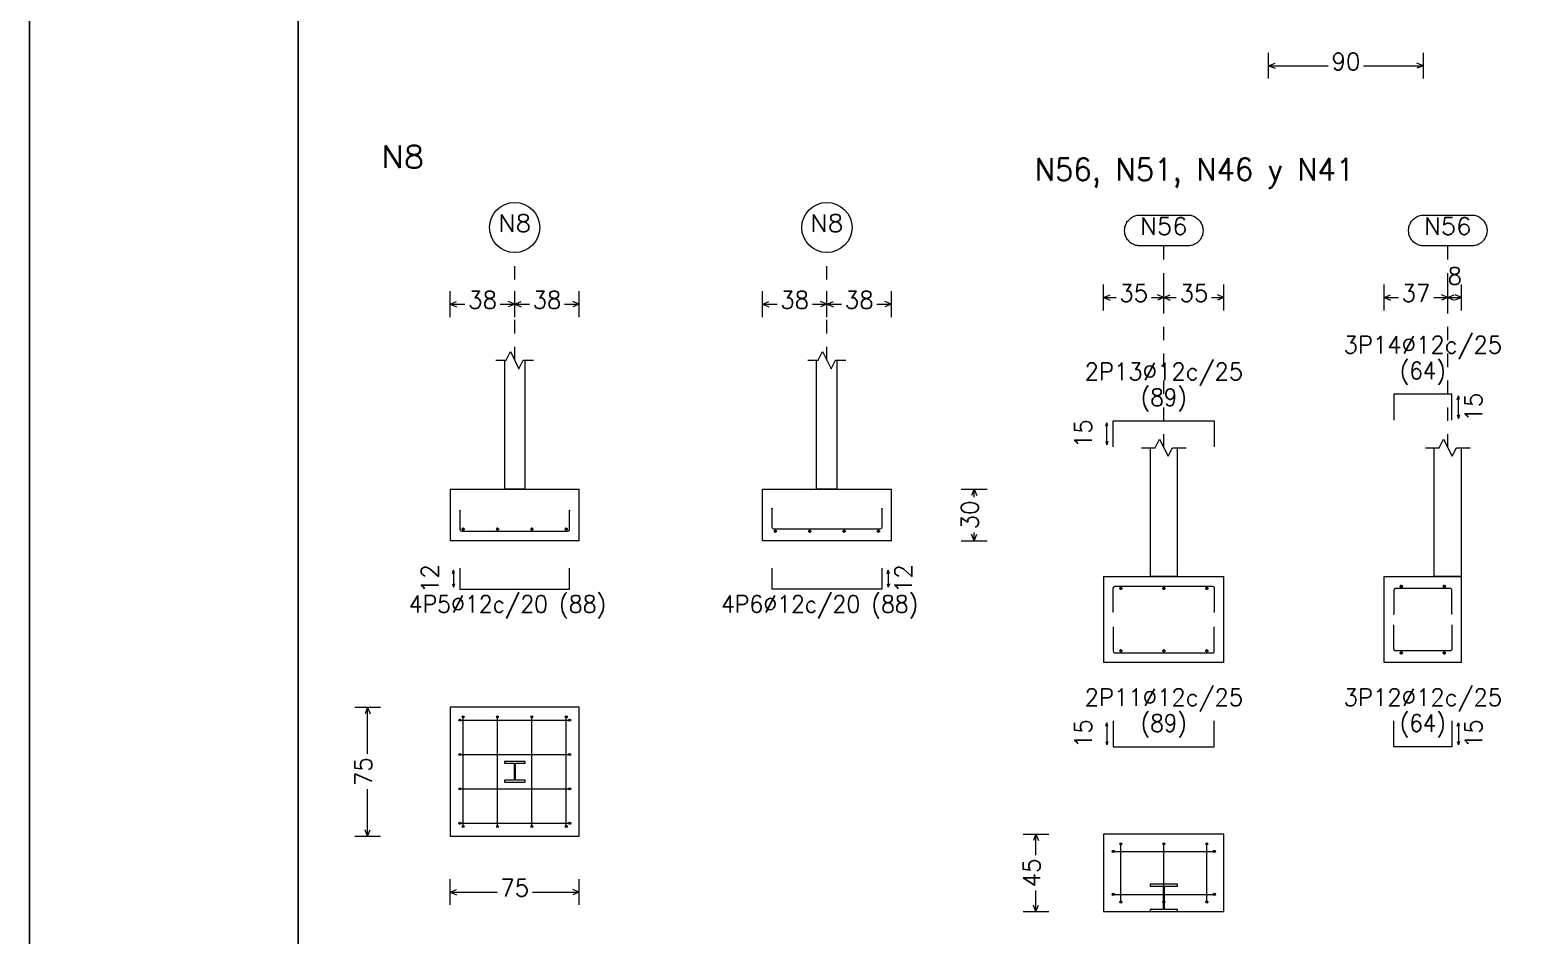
# Model space of a CAD drawing. Header units: millimetres. Extents: x -252 to 259, y -4 to 137.
# Drawn here: x 112.81 to 123.87, y 10.99 to 17.73 of the extents above; entities that cross this region are included whole.
import ezdxf
from ezdxf.enums import TextEntityAlignment as Align

# ---------------------------------------------------------------- set-up
doc = ezdxf.new("R2010")
doc.units = ezdxf.units.MM
doc.linetypes.add('CYPE_PUNTO', pattern=[0.075, 0, -0.075])
doc.layers.get('0').update_dxf_attribs({"lineweight": 0})
for name, color, linetype, lineweight in [('CIM_COTAS', 2, 'Continuous', 0), ('CIM_DIB_ARMADOS', 4, 'Continuous', 0), ('CIM_GEOMETRIA', 2, 'Continuous', 0), ('CIM_REFEREN', 2, 'Continuous', 0), ('CIM_TXT_ARMADOS', 3, 'Continuous', 0)]:
    doc.layers.add(name, color=color, linetype=linetype, lineweight=lineweight)
doc.layers.add('VG', color=7, linetype='Continuous')
doc.styles.add('CYPETXT', font='romans__.ttf', dxfattribs={"height": 0.2})

# ---------------------------------------------------------------- blocks, each defined once
blk = doc.blocks.new('PLANTILLA')
at = {"layer": 'VG'}
for p, q in [((72862.71, 49224.711), (72862.71, 49195.011)), ((72864.71, 49196.011), (72864.71, 49223.711))]:
    blk.add_line(p, q, dxfattribs=at)
blk.add_lwpolyline([(72864.71, 49223.711), (72864.71, 49196.011), (72885.71, 49196.011), (72885.71, 49199.611), (72903.66, 49199.561), (72903.71, 49223.711), (72864.71, 49223.711)], close=True, dxfattribs=at)

msp = doc.modelspace()

# ---------------------------------------------------------------- hatches: boundary and pattern name
at = {"layer": 'CIM_DIB_ARMADOS'}
h = msp.add_hatch(color=256, dxfattribs=at)
edge = h.paths.add_edge_path()
edge.add_arc((118.339, 14.168), 0.00102, 0, 360)
h = msp.add_hatch(color=256, dxfattribs=at)
edge = h.paths.add_edge_path()
edge.add_arc((119.156, 14.168), 0.00102, 0, 360)
h = msp.add_hatch(color=256, dxfattribs=at)
edge = h.paths.add_edge_path()
edge.add_arc((116.015, 14.153), 0.00102, 0, 360)
h = msp.add_hatch(color=256, dxfattribs=at)
edge = h.paths.add_edge_path()
edge.add_arc((116.832, 14.153), 0.00102, 0, 360)
h = msp.add_hatch(color=256, dxfattribs=at)
edge = h.paths.add_edge_path()
edge.add_arc((120.879, 13.396), 0.00102, 0, 360)
h = msp.add_hatch(color=256, dxfattribs=at)
edge = h.paths.add_edge_path()
edge.add_arc((121.631, 13.396), 0.00102, 0, 360)
h = msp.add_hatch(color=256, dxfattribs=at)
edge = h.paths.add_edge_path()
edge.add_arc((122.967, 13.381), 0.00102, 0, 360)
h = msp.add_hatch(color=256, dxfattribs=at)
edge = h.paths.add_edge_path()
edge.add_arc((123.4, 13.381), 0.00102, 0, 360)
h = msp.add_hatch(color=256, dxfattribs=at)
edge = h.paths.add_edge_path()
edge.add_arc((120.879, 13.284), 0.00102, 0, 360)
h = msp.add_hatch(color=256, dxfattribs=at)
edge = h.paths.add_edge_path()
edge.add_arc((121.631, 13.284), 0.00102, 0, 360)
h = msp.add_hatch(color=256, dxfattribs=at)
edge = h.paths.add_edge_path()
edge.add_arc((122.967, 13.299), 0.00102, 0, 360)
h = msp.add_hatch(color=256, dxfattribs=at)
edge = h.paths.add_edge_path()
edge.add_arc((123.4, 13.299), 0.00102, 0, 360)
h = msp.add_hatch(color=256, dxfattribs=at)
edge = h.paths.add_edge_path()
edge.add_arc((116.039, 12.617), 0.00102, 0, 360)
h = msp.add_hatch(color=256, dxfattribs=at)
edge = h.paths.add_edge_path()
edge.add_arc((116.295, 12.617), 0.00102, 0, 360)
h = msp.add_hatch(color=256, dxfattribs=at)
edge = h.paths.add_edge_path()
edge.add_arc((116.551, 12.617), 0.00102, 0, 360)
h = msp.add_hatch(color=256, dxfattribs=at)
edge = h.paths.add_edge_path()
edge.add_arc((116.807, 12.617), 0.00102, 0, 360)
h = msp.add_hatch(color=256, dxfattribs=at)
edge = h.paths.add_edge_path()
edge.add_arc((116.015, 12.592), 0.00102, 0, 360)
h = msp.add_hatch(color=256, dxfattribs=at)
edge = h.paths.add_edge_path()
edge.add_arc((116.832, 12.592), 0.00102, 0, 360)
h = msp.add_hatch(color=256, dxfattribs=at)
edge = h.paths.add_edge_path()
edge.add_arc((116.015, 12.336), 0.00102, 0, 360)
h = msp.add_hatch(color=256, dxfattribs=at)
edge = h.paths.add_edge_path()
edge.add_arc((116.832, 12.336), 0.00102, 0, 360)
h = msp.add_hatch(color=256, dxfattribs=at)
edge = h.paths.add_edge_path()
edge.add_arc((116.015, 12.08), 0.00102, 0, 360)
h = msp.add_hatch(color=256, dxfattribs=at)
edge = h.paths.add_edge_path()
edge.add_arc((116.832, 12.08), 0.00102, 0, 360)
h = msp.add_hatch(color=256, dxfattribs=at)
edge = h.paths.add_edge_path()
edge.add_arc((116.015, 11.824), 0.00102, 0, 360)
h = msp.add_hatch(color=256, dxfattribs=at)
edge = h.paths.add_edge_path()
edge.add_arc((116.039, 11.8), 0.00102, 0, 360)
h = msp.add_hatch(color=256, dxfattribs=at)
edge = h.paths.add_edge_path()
edge.add_arc((116.295, 11.8), 0.00102, 0, 360)
h = msp.add_hatch(color=256, dxfattribs=at)
edge = h.paths.add_edge_path()
edge.add_arc((116.551, 11.8), 0.00102, 0, 360)
h = msp.add_hatch(color=256, dxfattribs=at)
edge = h.paths.add_edge_path()
edge.add_arc((116.807, 11.8), 0.00102, 0, 360)
h = msp.add_hatch(color=256, dxfattribs=at)
edge = h.paths.add_edge_path()
edge.add_arc((116.832, 11.824), 0.00102, 0, 360)
h = msp.add_hatch(color=256, dxfattribs=at)
edge = h.paths.add_edge_path()
edge.add_arc((120.879, 11.615), 0.00102, 0, 360)
h = msp.add_hatch(color=256, dxfattribs=at)
edge = h.paths.add_edge_path()
edge.add_arc((120.879, 11.615), 0.00102, 0, 360)
h = msp.add_hatch(color=256, dxfattribs=at)
edge = h.paths.add_edge_path()
edge.add_arc((120.935, 11.671), 0.00102, 0, 360)
h = msp.add_hatch(color=256, dxfattribs=at)
edge = h.paths.add_edge_path()
edge.add_arc((120.935, 11.671), 0.00102, 0, 360)
h = msp.add_hatch(color=256, dxfattribs=at)
edge = h.paths.add_edge_path()
edge.add_arc((121.255, 11.671), 0.00102, 0, 360)
h = msp.add_hatch(color=256, dxfattribs=at)
edge = h.paths.add_edge_path()
edge.add_arc((121.255, 11.671), 0.00102, 0, 360)
h = msp.add_hatch(color=256, dxfattribs=at)
edge = h.paths.add_edge_path()
edge.add_arc((121.575, 11.671), 0.00102, 0, 360)
h = msp.add_hatch(color=256, dxfattribs=at)
edge = h.paths.add_edge_path()
edge.add_arc((121.575, 11.671), 0.00102, 0, 360)
h = msp.add_hatch(color=256, dxfattribs=at)
edge = h.paths.add_edge_path()
edge.add_arc((121.631, 11.615), 0.00102, 0, 360)
h = msp.add_hatch(color=256, dxfattribs=at)
edge = h.paths.add_edge_path()
edge.add_arc((121.631, 11.615), 0.00102, 0, 360)
h = msp.add_hatch(color=256, dxfattribs=at)
edge = h.paths.add_edge_path()
edge.add_arc((120.879, 11.295), 0.00102, 0, 360)
h = msp.add_hatch(color=256, dxfattribs=at)
edge = h.paths.add_edge_path()
edge.add_arc((120.879, 11.295), 0.00102, 0, 360)
h = msp.add_hatch(color=256, dxfattribs=at)
edge = h.paths.add_edge_path()
edge.add_arc((121.631, 11.295), 0.00102, 0, 360)
h = msp.add_hatch(color=256, dxfattribs=at)
edge = h.paths.add_edge_path()
edge.add_arc((121.631, 11.295), 0.00102, 0, 360)
h = msp.add_hatch(color=256, dxfattribs=at)
edge = h.paths.add_edge_path()
edge.add_arc((120.935, 11.238), 0.00102, 0, 360)
h = msp.add_hatch(color=256, dxfattribs=at)
edge = h.paths.add_edge_path()
edge.add_arc((120.935, 11.238), 0.00102, 0, 360)
h = msp.add_hatch(color=256, dxfattribs=at)
edge = h.paths.add_edge_path()
edge.add_arc((121.255, 11.238), 0.00102, 0, 360)
h = msp.add_hatch(color=256, dxfattribs=at)
edge = h.paths.add_edge_path()
edge.add_arc((121.255, 11.238), 0.00102, 0, 360)
h = msp.add_hatch(color=256, dxfattribs=at)
edge = h.paths.add_edge_path()
edge.add_arc((121.575, 11.238), 0.00102, 0, 360)
h = msp.add_hatch(color=256, dxfattribs=at)
edge = h.paths.add_edge_path()
edge.add_arc((121.575, 11.238), 0.00102, 0, 360)

# ---------------------------------------------------------------- linework, layer by layer
at = {"layer": 'CIM_COTAS'}
for p, q in [((122.035, 17.367), (122.035, 17.559)), ((122.035, 17.463), (122.083, 17.483)), ((123.187, 17.463), (123.139, 17.483)), ((123.187, 17.367), (123.187, 17.559)), ((122.035, 17.463), (122.083, 17.444)), ((122.035, 17.463), (122.479, 17.463)), ((122.742, 17.463), (123.187, 17.463)), ((123.187, 17.463), (123.139, 17.444)), ((120.807, 15.642), (120.807, 15.834)), ((121.255, 15.642), (121.255, 15.834)), ((121.255, 15.642), (121.255, 15.834)), ((121.703, 15.642), (121.703, 15.834)), ((122.895, 15.642), (122.895, 15.834)), ((123.369, 15.642), (123.369, 15.834)), ((123.369, 15.642), (123.369, 15.834)), ((123.471, 15.642), (123.471, 15.834)), ((115.943, 15.592), (115.943, 15.784)), ((115.943, 15.688), (115.991, 15.707)), ((116.423, 15.688), (116.375, 15.707)), ((116.423, 15.592), (116.423, 15.784)), ((116.423, 15.592), (116.423, 15.784)), ((116.423, 15.688), (116.471, 15.707)), ((116.903, 15.688), (116.855, 15.707)), ((116.903, 15.592), (116.903, 15.784)), ((118.267, 15.592), (118.267, 15.784)), ((118.267, 15.688), (118.315, 15.707)), ((118.747, 15.688), (118.699, 15.707)), ((118.747, 15.592), (118.747, 15.784)), ((118.747, 15.592), (118.747, 15.784)), ((118.747, 15.688), (118.795, 15.707)), ((119.227, 15.688), (119.179, 15.707)), ((119.227, 15.592), (119.227, 15.784)), ((120.807, 15.738), (120.855, 15.757)), ((120.807, 15.738), (120.855, 15.718)), ((120.807, 15.738), (120.9, 15.738)), ((121.163, 15.738), (121.255, 15.738)), ((121.255, 15.738), (121.207, 15.757)), ((121.255, 15.738), (121.207, 15.718)), ((121.255, 15.738), (121.303, 15.757)), ((121.255, 15.738), (121.303, 15.718)), ((121.255, 15.738), (121.348, 15.738)), ((121.611, 15.738), (121.703, 15.738)), ((121.703, 15.738), (121.655, 15.757)), ((121.703, 15.738), (121.655, 15.718)), ((122.895, 15.738), (122.943, 15.757)), ((122.895, 15.738), (122.943, 15.718)), ((122.895, 15.738), (123.001, 15.738)), ((123.264, 15.738), (123.369, 15.738)), ((123.369, 15.738), (123.321, 15.757)), ((123.369, 15.738), (123.321, 15.718)), ((123.369, 15.738), (123.417, 15.757)), ((123.369, 15.738), (123.417, 15.718)), ((123.369, 15.738), (123.471, 15.738)), ((123.471, 15.738), (123.423, 15.757)), ((123.471, 15.738), (123.423, 15.718)), ((115.943, 15.688), (115.991, 15.669)), ((115.943, 15.688), (116.052, 15.688)), ((116.315, 15.688), (116.423, 15.688)), ((116.423, 15.688), (116.375, 15.669)), ((116.423, 15.688), (116.471, 15.669)), ((116.423, 15.688), (116.532, 15.688)), ((116.795, 15.688), (116.903, 15.688)), ((116.903, 15.688), (116.855, 15.669)), ((118.267, 15.688), (118.315, 15.669)), ((118.267, 15.688), (118.376, 15.688)), ((118.639, 15.688), (118.747, 15.688)), ((118.747, 15.688), (118.699, 15.669)), ((118.747, 15.688), (118.795, 15.669)), ((118.747, 15.688), (118.856, 15.688)), ((119.119, 15.688), (119.227, 15.688)), ((119.227, 15.688), (119.179, 15.669)), ((119.747, 14.311), (119.939, 14.311)), ((119.843, 14.311), (119.823, 14.263)), ((119.843, 14.311), (119.862, 14.263)), ((119.843, 14.251), (119.843, 14.311)), ((119.843, 13.927), (119.823, 13.975)), ((119.843, 13.927), (119.843, 13.988)), ((119.843, 13.927), (119.862, 13.975)), ((119.747, 13.927), (119.939, 13.927)), ((115.232, 12.688), (115.424, 12.688)), ((115.328, 12.688), (115.309, 12.64)), ((115.328, 12.688), (115.347, 12.64)), ((115.328, 12.34), (115.328, 12.688)), ((115.328, 11.728), (115.328, 12.077)), ((115.232, 11.728), (115.424, 11.728)), ((115.328, 11.728), (115.309, 11.776)), ((115.328, 11.728), (115.347, 11.776)), ((120.207, 11.743), (120.399, 11.743)), ((120.303, 11.743), (120.284, 11.695)), ((120.303, 11.743), (120.322, 11.695)), ((120.303, 11.586), (120.303, 11.743)), ((115.943, 11.216), (115.943, 11.408)), ((116.903, 11.216), (116.903, 11.408)), ((115.943, 11.312), (115.991, 11.331)), ((115.943, 11.312), (115.991, 11.292)), ((115.943, 11.312), (116.292, 11.312)), ((116.555, 11.312), (116.903, 11.312)), ((116.903, 11.312), (116.855, 11.331)), ((116.903, 11.312), (116.855, 11.292)), ((120.303, 11.167), (120.303, 11.323)), ((120.303, 11.167), (120.284, 11.215)), ((120.303, 11.167), (120.322, 11.215)), ((120.207, 11.167), (120.399, 11.167))]:
    msp.add_line(p, q, dxfattribs=at)
at = {"layer": 'CIM_COTAS', "linetype": 'CYPE_PUNTO'}
for p, q in [((116.423, 15.271), (116.423, 16.072)), ((118.747, 15.271), (118.747, 16.072)), ((121.255, 14.62), (121.255, 16.122)), ((123.369, 14.62), (123.369, 16.122))]:
    msp.add_line(p, q, dxfattribs=at)
at = {"layer": 'CIM_COTAS'}
for points in [[(121.432, 16.352), (121.44, 16.352), (121.447, 16.351), (121.455, 16.35), (121.462, 16.348), (121.47, 16.346), (121.477, 16.343), (121.484, 16.34), (121.491, 16.336), (121.497, 16.332), (121.503, 16.327), (121.509, 16.322), (121.515, 16.317), (121.52, 16.311), (121.525, 16.305), (121.529, 16.299), (121.533, 16.292), (121.536, 16.285), (121.539, 16.278), (121.542, 16.271), (121.544, 16.263), (121.545, 16.256), (121.546, 16.248), (121.547, 16.241), (121.547, 16.233), (121.546, 16.225), (121.545, 16.218), (121.544, 16.21), (121.542, 16.203), (121.539, 16.195), (121.536, 16.188), (121.533, 16.181), (121.529, 16.175), (121.525, 16.168), (121.52, 16.162), (121.515, 16.157), (121.509, 16.151), (121.503, 16.146), (121.497, 16.142), (121.491, 16.138), (121.484, 16.134), (121.477, 16.131), (121.47, 16.128), (121.462, 16.126), (121.455, 16.124), (121.447, 16.123), (121.44, 16.122), (121.432, 16.122), (121.079, 16.122), (121.071, 16.122), (121.063, 16.123), (121.056, 16.124), (121.048, 16.126), (121.041, 16.128), (121.034, 16.131), (121.027, 16.134), (121.02, 16.138), (121.013, 16.142), (121.007, 16.146), (121.001, 16.151), (120.996, 16.157), (120.991, 16.162), (120.986, 16.168), (120.981, 16.175), (120.978, 16.181), (120.974, 16.188), (120.971, 16.195), (120.969, 16.203), (120.966, 16.21), (120.965, 16.218), (120.964, 16.225), (120.963, 16.233), (120.963, 16.241), (120.964, 16.248), (120.965, 16.256), (120.966, 16.263), (120.969, 16.271), (120.971, 16.278), (120.974, 16.285), (120.978, 16.292), (120.981, 16.299), (120.986, 16.305), (120.991, 16.311), (120.996, 16.317), (121.001, 16.322), (121.007, 16.327), (121.013, 16.332), (121.02, 16.336), (121.027, 16.34), (121.034, 16.343), (121.041, 16.346), (121.048, 16.348), (121.056, 16.35), (121.063, 16.351), (121.071, 16.352), (121.079, 16.352), (121.432, 16.352)], [(123.546, 16.352), (123.553, 16.352), (123.561, 16.351), (123.569, 16.35), (123.576, 16.348), (123.584, 16.346), (123.591, 16.343), (123.598, 16.34), (123.604, 16.336), (123.611, 16.332), (123.617, 16.327), (123.623, 16.322), (123.629, 16.317), (123.634, 16.311), (123.638, 16.305), (123.643, 16.299), (123.647, 16.292), (123.65, 16.285), (123.653, 16.278), (123.656, 16.271), (123.658, 16.263), (123.659, 16.256), (123.66, 16.248), (123.661, 16.241), (123.661, 16.233), (123.66, 16.225), (123.659, 16.218), (123.658, 16.21), (123.656, 16.203), (123.653, 16.195), (123.65, 16.188), (123.647, 16.181), (123.643, 16.175), (123.638, 16.168), (123.634, 16.162), (123.629, 16.157), (123.623, 16.151), (123.617, 16.146), (123.611, 16.142), (123.604, 16.138), (123.598, 16.134), (123.591, 16.131), (123.584, 16.128), (123.576, 16.126), (123.569, 16.124), (123.561, 16.123), (123.553, 16.122), (123.546, 16.122), (123.192, 16.122), (123.185, 16.122), (123.177, 16.123), (123.17, 16.124), (123.162, 16.126), (123.155, 16.128), (123.147, 16.131), (123.14, 16.134), (123.134, 16.138), (123.127, 16.142), (123.121, 16.146), (123.115, 16.151), (123.11, 16.157), (123.104, 16.162), (123.1, 16.168), (123.095, 16.175), (123.091, 16.181), (123.088, 16.188), (123.085, 16.195), (123.082, 16.203), (123.08, 16.21), (123.079, 16.218), (123.078, 16.225), (123.077, 16.233), (123.077, 16.241), (123.078, 16.248), (123.079, 16.256), (123.08, 16.263), (123.082, 16.271), (123.085, 16.278), (123.088, 16.285), (123.091, 16.292), (123.095, 16.299), (123.1, 16.305), (123.104, 16.311), (123.11, 16.317), (123.115, 16.322), (123.121, 16.327), (123.127, 16.332), (123.134, 16.336), (123.14, 16.34), (123.147, 16.343), (123.155, 16.346), (123.162, 16.348), (123.17, 16.35), (123.177, 16.351), (123.185, 16.352), (123.192, 16.352), (123.546, 16.352)]]:
    msp.add_lwpolyline(points, close=True, dxfattribs=at)
for centre in [(116.423, 16.259), (118.747, 16.259)]:
    msp.add_circle(centre, 0.187, dxfattribs=at)
at = {"layer": 'CIM_DIB_ARMADOS'}
for p, q in [((116.028, 14.014), (116.051, 14.014)), ((116.039, 14.003), (116.039, 14.026)), ((116.284, 14.014), (116.307, 14.014)), ((116.295, 14.003), (116.295, 14.026)), ((116.54, 14.014), (116.563, 14.014)), ((116.551, 14.003), (116.551, 14.026)), ((116.796, 14.014), (116.819, 14.014)), ((116.807, 14.003), (116.807, 14.026)), ((118.352, 13.999), (118.375, 13.999)), ((118.363, 13.987), (118.363, 14.011)), ((118.608, 13.999), (118.631, 13.999)), ((118.619, 13.987), (118.619, 14.011)), ((118.864, 13.999), (118.887, 13.999)), ((118.875, 13.987), (118.875, 14.011)), ((119.12, 13.999), (119.143, 13.999)), ((119.131, 13.987), (119.131, 14.011)), ((120.924, 13.573), (120.947, 13.573)), ((120.935, 13.562), (120.935, 13.585)), ((121.244, 13.573), (121.267, 13.573)), ((121.255, 13.562), (121.255, 13.585)), ((121.564, 13.573), (121.587, 13.573)), ((121.575, 13.562), (121.575, 13.585)), ((123.012, 13.588), (123.035, 13.588)), ((123.023, 13.577), (123.023, 13.6)), ((123.332, 13.588), (123.355, 13.588)), ((123.343, 13.577), (123.343, 13.6)), ((120.924, 13.107), (120.947, 13.107)), ((120.935, 13.096), (120.935, 13.119)), ((121.244, 13.107), (121.267, 13.107)), ((121.255, 13.096), (121.255, 13.119)), ((121.564, 13.107), (121.587, 13.107)), ((121.575, 13.096), (121.575, 13.119)), ((123.012, 13.092), (123.035, 13.092)), ((123.023, 13.08), (123.023, 13.103)), ((123.332, 13.092), (123.355, 13.092)), ((123.343, 13.08), (123.343, 13.103))]:
    msp.add_line(p, q, dxfattribs=at)
for points in [[(123.4, 14.826), (123.4, 15.018), (122.967, 15.018), (122.967, 14.826)], [(120.879, 14.627), (120.879, 14.819), (121.631, 14.819), (121.631, 14.627)], [(119.156, 14.168), (119.156, 14.03), (119.154, 14.022), (119.148, 14.016), (119.14, 14.014), (118.354, 14.014), (118.347, 14.016), (118.341, 14.022), (118.339, 14.03), (118.339, 14.168)], [(116.015, 14.153), (116.015, 14.014), (116.017, 14.007), (116.023, 14.001), (116.03, 13.999), (116.816, 13.999), (116.824, 14.001), (116.83, 14.007), (116.832, 14.014), (116.832, 14.153)], [(116.015, 13.722), (116.015, 13.568), (116.832, 13.568), (116.832, 13.722)], [(119.156, 13.722), (119.156, 13.568), (118.339, 13.568), (118.339, 13.722)], [(120.879, 13.396), (120.879, 13.573), (120.881, 13.581), (120.887, 13.586), (120.894, 13.588), (121.616, 13.588), (121.624, 13.586), (121.629, 13.581), (121.631, 13.573), (121.631, 13.396)], [(123.4, 13.381), (123.4, 13.558), (123.398, 13.565), (123.392, 13.571), (123.384, 13.573), (122.983, 13.573), (122.975, 13.571), (122.969, 13.565), (122.967, 13.558), (122.967, 13.381)], [(120.879, 13.284), (120.879, 13.107), (120.881, 13.099), (120.887, 13.094), (120.894, 13.092), (121.616, 13.092), (121.624, 13.094), (121.629, 13.099), (121.631, 13.107), (121.631, 13.284)], [(123.4, 13.299), (123.4, 13.123), (123.398, 13.115), (123.392, 13.109), (123.384, 13.107), (122.983, 13.107), (122.975, 13.109), (122.969, 13.115), (122.967, 13.123), (122.967, 13.299)], [(116.039, 11.8), (116.039, 11.802), (116.039, 11.808), (116.039, 11.815), (116.039, 12.601), (116.039, 12.609), (116.039, 12.615), (116.039, 12.617)], [(116.295, 11.8), (116.295, 11.802), (116.295, 11.808), (116.295, 11.815), (116.295, 12.601), (116.295, 12.609), (116.295, 12.615), (116.295, 12.617)], [(116.551, 11.8), (116.551, 11.802), (116.551, 11.808), (116.551, 11.815), (116.551, 12.601), (116.551, 12.609), (116.551, 12.615), (116.551, 12.617)], [(116.807, 11.8), (116.807, 11.802), (116.807, 11.808), (116.807, 11.815), (116.807, 12.601), (116.807, 12.609), (116.807, 12.615), (116.807, 12.617)], [(116.015, 12.592), (116.017, 12.592), (116.023, 12.592), (116.03, 12.592), (116.816, 12.592), (116.824, 12.592), (116.83, 12.592), (116.832, 12.592)], [(120.879, 12.586), (120.879, 12.394), (121.631, 12.394), (121.631, 12.586)], [(123.4, 12.586), (123.4, 12.394), (122.967, 12.394), (122.967, 12.586)], [(116.015, 12.336), (116.017, 12.336), (116.023, 12.336), (116.03, 12.336), (116.816, 12.336), (116.824, 12.336), (116.83, 12.336), (116.832, 12.336)], [(116.015, 12.08), (116.017, 12.08), (116.023, 12.08), (116.03, 12.08), (116.816, 12.08), (116.824, 12.08), (116.83, 12.08), (116.832, 12.08)], [(116.015, 11.824), (116.017, 11.824), (116.023, 11.824), (116.03, 11.824), (116.816, 11.824), (116.824, 11.824), (116.83, 11.824), (116.832, 11.824)], [(120.879, 11.615), (120.881, 11.615), (120.887, 11.615), (120.894, 11.615), (121.616, 11.615), (121.624, 11.615), (121.629, 11.615), (121.631, 11.615)], [(120.879, 11.615), (120.881, 11.615), (120.887, 11.615), (120.894, 11.615), (121.616, 11.615), (121.624, 11.615), (121.629, 11.615), (121.631, 11.615)], [(120.935, 11.238), (120.935, 11.24), (120.935, 11.246), (120.935, 11.254), (120.935, 11.656), (120.935, 11.663), (120.935, 11.669), (120.935, 11.671)], [(120.935, 11.238), (120.935, 11.24), (120.935, 11.246), (120.935, 11.254), (120.935, 11.656), (120.935, 11.663), (120.935, 11.669), (120.935, 11.671)], [(121.255, 11.238), (121.255, 11.24), (121.255, 11.246), (121.255, 11.254), (121.255, 11.656), (121.255, 11.663), (121.255, 11.669), (121.255, 11.671)], [(121.255, 11.238), (121.255, 11.24), (121.255, 11.246), (121.255, 11.254), (121.255, 11.656), (121.255, 11.663), (121.255, 11.669), (121.255, 11.671)], [(121.575, 11.238), (121.575, 11.24), (121.575, 11.246), (121.575, 11.254), (121.575, 11.656), (121.575, 11.663), (121.575, 11.669), (121.575, 11.671)], [(121.575, 11.238), (121.575, 11.24), (121.575, 11.246), (121.575, 11.254), (121.575, 11.656), (121.575, 11.663), (121.575, 11.669), (121.575, 11.671)], [(120.879, 11.295), (120.881, 11.295), (120.887, 11.295), (120.894, 11.295), (121.616, 11.295), (121.624, 11.295), (121.629, 11.295), (121.631, 11.295)], [(120.879, 11.295), (120.881, 11.295), (120.887, 11.295), (120.894, 11.295), (121.616, 11.295), (121.624, 11.295), (121.629, 11.295), (121.631, 11.295)]]:
    msp.add_lwpolyline(points, dxfattribs=at)
for centre, radius in [((118.339, 14.168), 0.00102), ((119.156, 14.168), 0.00102), ((116.015, 14.153), 0.00102), ((116.832, 14.153), 0.00102), ((116.039, 14.014), 0.00768), ((116.295, 14.014), 0.00768), ((116.551, 14.014), 0.00768), ((116.807, 14.014), 0.00768), ((118.363, 13.999), 0.00768), ((118.619, 13.999), 0.00768), ((118.875, 13.999), 0.00768), ((119.131, 13.999), 0.00768), ((120.935, 13.573), 0.00768), ((121.255, 13.573), 0.00768), ((121.575, 13.573), 0.00768), ((123.023, 13.588), 0.00768), ((123.343, 13.588), 0.00768), ((120.879, 13.396), 0.00102), ((121.631, 13.396), 0.00102), ((122.967, 13.381), 0.00102), ((123.4, 13.381), 0.00102), ((120.879, 13.284), 0.00102), ((121.631, 13.284), 0.00102), ((122.967, 13.299), 0.00102), ((123.4, 13.299), 0.00102), ((120.935, 13.107), 0.00768), ((121.255, 13.107), 0.00768), ((121.575, 13.107), 0.00768), ((123.023, 13.092), 0.00768), ((123.343, 13.092), 0.00768), ((116.039, 12.617), 0.00768), ((116.039, 12.617), 0.00102), ((116.295, 12.617), 0.00768), ((116.295, 12.617), 0.00102), ((116.551, 12.617), 0.00768), ((116.551, 12.617), 0.00102), ((116.807, 12.617), 0.00768), ((116.807, 12.617), 0.00102), ((116.015, 12.592), 0.00768), ((116.015, 12.592), 0.00102), ((116.832, 12.592), 0.00768), ((116.832, 12.592), 0.00102), ((116.015, 12.336), 0.00768), ((116.015, 12.336), 0.00102), ((116.832, 12.336), 0.00768), ((116.832, 12.336), 0.00102), ((116.015, 12.08), 0.00768), ((116.015, 12.08), 0.00102), ((116.832, 12.08), 0.00768), ((116.832, 12.08), 0.00102), ((116.015, 11.824), 0.00768), ((116.015, 11.824), 0.00102), ((116.039, 11.8), 0.00768), ((116.039, 11.8), 0.00102), ((116.295, 11.8), 0.00768), ((116.295, 11.8), 0.00102), ((116.551, 11.8), 0.00768), ((116.551, 11.8), 0.00102), ((116.807, 11.8), 0.00768), ((116.807, 11.8), 0.00102), ((116.832, 11.824), 0.00768), ((116.832, 11.824), 0.00102), ((120.879, 11.615), 0.00768), ((120.879, 11.615), 0.00768), ((120.879, 11.615), 0.00102), ((120.879, 11.615), 0.00102), ((120.935, 11.671), 0.00768), ((120.935, 11.671), 0.00768), ((120.935, 11.671), 0.00102), ((120.935, 11.671), 0.00102), ((121.255, 11.671), 0.00768), ((121.255, 11.671), 0.00768), ((121.255, 11.671), 0.00102), ((121.255, 11.671), 0.00102), ((121.575, 11.671), 0.00768), ((121.575, 11.671), 0.00768), ((121.575, 11.671), 0.00102), ((121.575, 11.671), 0.00102), ((121.631, 11.615), 0.00768), ((121.631, 11.615), 0.00768), ((121.631, 11.615), 0.00102), ((121.631, 11.615), 0.00102), ((120.879, 11.295), 0.00768), ((120.879, 11.295), 0.00768), ((120.879, 11.295), 0.00102), ((120.879, 11.295), 0.00102), ((121.631, 11.295), 0.00768), ((121.631, 11.295), 0.00768), ((121.631, 11.295), 0.00102), ((121.631, 11.295), 0.00102), ((120.935, 11.238), 0.00768), ((120.935, 11.238), 0.00768), ((120.935, 11.238), 0.00102), ((120.935, 11.238), 0.00102), ((121.255, 11.238), 0.00768), ((121.255, 11.238), 0.00768), ((121.255, 11.238), 0.00102), ((121.255, 11.238), 0.00102), ((121.575, 11.238), 0.00768), ((121.575, 11.238), 0.00768), ((121.575, 11.238), 0.00102), ((121.575, 11.238), 0.00102)]:
    msp.add_circle(centre, radius, dxfattribs=at)
at = {"layer": 'CIM_GEOMETRIA'}
for p, q in [((116.347, 15.271), (116.347, 14.311)), ((116.5, 14.311), (116.5, 15.271)), ((118.824, 14.311), (118.824, 15.271)), ((121.153, 14.62), (121.153, 13.66)), ((121.358, 13.66), (121.358, 14.62)), ((123.471, 13.66), (123.471, 14.62)), ((115.943, 14.311), (116.903, 14.311)), ((115.943, 14.311), (115.943, 13.927)), ((116.5, 14.311), (116.347, 14.311)), ((116.347, 14.311), (116.419, 14.311)), ((116.5, 14.311), (116.428, 14.311)), ((116.903, 13.927), (116.903, 14.311)), ((118.267, 14.311), (119.227, 14.311)), ((118.267, 13.927), (118.267, 14.311)), ((118.824, 14.311), (118.67, 14.311)), ((119.227, 13.927), (119.227, 14.311)), ((116.903, 13.927), (115.943, 13.927)), ((119.227, 13.927), (118.267, 13.927)), ((120.807, 13.66), (121.703, 13.66)), ((120.807, 13.66), (120.807, 13.02)), ((121.358, 13.66), (121.153, 13.66)), ((121.153, 13.66), (121.25, 13.66)), ((121.358, 13.66), (121.26, 13.66)), ((121.703, 13.02), (121.703, 13.66)), ((122.895, 13.66), (123.471, 13.66)), ((122.895, 13.02), (122.895, 13.66)), ((123.471, 13.66), (123.267, 13.66)), ((123.471, 13.02), (123.471, 13.66)), ((121.703, 13.02), (120.807, 13.02)), ((123.471, 13.02), (122.895, 13.02))]:
    msp.add_line(p, q, dxfattribs=at)
for points in [[(116.283, 15.271), (116.359, 15.271), (116.391, 15.335), (116.455, 15.207), (116.487, 15.271), (116.564, 15.271)], [(118.606, 15.271), (118.683, 15.271), (118.715, 15.335), (118.779, 15.207), (118.811, 15.271), (118.888, 15.271)], [(118.824, 14.311), (118.81, 14.311), (118.685, 14.311), (118.67, 14.311), (118.67, 15.271)], [(121.089, 14.62), (121.191, 14.62), (121.223, 14.684), (121.287, 14.556), (121.319, 14.62), (121.422, 14.62)], [(123.203, 14.62), (123.305, 14.62), (123.337, 14.684), (123.401, 14.556), (123.433, 14.62), (123.535, 14.62)], [(123.471, 13.66), (123.455, 13.66), (123.283, 13.66), (123.267, 13.66), (123.267, 14.62)]]:
    msp.add_lwpolyline(points, dxfattribs=at)
for points in [[(115.943, 11.728), (116.903, 11.728), (116.903, 12.688), (115.943, 12.688), (115.943, 11.728)], [(116.347, 12.131), (116.5, 12.131), (116.5, 12.146), (116.428, 12.146), (116.428, 12.271), (116.5, 12.271), (116.5, 12.285), (116.347, 12.285), (116.347, 12.271), (116.419, 12.271), (116.419, 12.146), (116.347, 12.146), (116.347, 12.131)], [(120.807, 11.167), (121.703, 11.167), (121.703, 11.743), (120.807, 11.743), (120.807, 11.167)], [(121.153, 11.167), (121.358, 11.167), (121.358, 11.183), (121.26, 11.183), (121.26, 11.355), (121.358, 11.355), (121.358, 11.371), (121.153, 11.371), (121.153, 11.355), (121.25, 11.355), (121.25, 11.183), (121.153, 11.183), (121.153, 11.167)]]:
    msp.add_lwpolyline(points, close=True, dxfattribs=at)
at = {"layer": 'CIM_TXT_ARMADOS'}
for p, q in [((123.44, 14.979), (123.448, 15.005)), ((123.456, 14.979), (123.448, 15.005)), ((123.448, 14.838), (123.448, 15.005)), ((123.44, 14.864), (123.448, 14.838)), ((123.456, 14.864), (123.448, 14.838)), ((120.823, 14.781), (120.831, 14.806)), ((120.839, 14.781), (120.831, 14.806)), ((120.831, 14.64), (120.831, 14.806)), ((120.823, 14.666), (120.831, 14.64)), ((120.839, 14.666), (120.831, 14.64)), ((115.959, 13.683), (115.967, 13.709)), ((115.959, 13.607), (115.967, 13.581)), ((115.975, 13.683), (115.967, 13.709)), ((115.967, 13.709), (115.967, 13.581)), ((115.975, 13.607), (115.967, 13.581)), ((119.196, 13.683), (119.204, 13.709)), ((119.196, 13.607), (119.204, 13.581)), ((119.212, 13.683), (119.204, 13.709)), ((119.204, 13.709), (119.204, 13.581)), ((119.212, 13.607), (119.204, 13.581)), ((120.823, 12.548), (120.831, 12.573)), ((120.839, 12.548), (120.831, 12.573)), ((120.831, 12.573), (120.831, 12.407)), ((123.44, 12.548), (123.448, 12.573)), ((123.456, 12.548), (123.448, 12.573)), ((123.448, 12.573), (123.448, 12.407)), ((120.823, 12.433), (120.831, 12.407)), ((120.839, 12.433), (120.831, 12.407)), ((123.44, 12.433), (123.448, 12.407)), ((123.456, 12.433), (123.448, 12.407))]:
    msp.add_line(p, q, dxfattribs=at)

# ---------------------------------------------------------------- block references
msp.add_blockref('PLANTILLA', (-72749.898, -49198.851))

# ---------------------------------------------------------------- texts
at = {"layer": 'CIM_COTAS', "style": 'CYPETXT'}
for s, width, p, p2 in [('90', 0.872087, (122.503, 17.431), (122.718, 17.431)), ('N8', 0.950013, (116.301, 16.227), (116.546, 16.227)), ('N8', 0.950013, (118.624, 16.227), (118.87, 16.227)), ('N56', 0.924861, (121.079, 16.205), (121.432, 16.205)), ('N56', 0.924861, (123.192, 16.205), (123.546, 16.205)), ('8', 0.872087, (123.367, 15.834), (123.474, 15.834)), ('35', 0.872087, (120.924, 15.706), (121.139, 15.706)), ('35', 0.872087, (121.372, 15.706), (121.587, 15.706)), ('37', 0.872087, (123.025, 15.706), (123.24, 15.706)), ('38', 0.872087, (116.076, 15.656), (116.291, 15.656)), ('38', 0.872087, (116.556, 15.656), (116.771, 15.656)), ('38', 0.872087, (118.4, 15.656), (118.615, 15.656)), ('38', 0.872087, (118.88, 15.656), (119.095, 15.656)), ('75', 0.872087, (116.316, 11.28), (116.531, 11.28))]:
    msp.add_text(s, height=0.128, dxfattribs=dict(at, width=width)).set_placement(p, p2, align=Align.FIT)
at = {"layer": 'CIM_COTAS', "style": 'CYPETXT', "width": 0.872087}
for s, p, p2 in [('30', (119.875, 14.012), (119.875, 14.227)), ('75', (115.36, 12.101), (115.36, 12.316)), ('45', (120.335, 11.347), (120.335, 11.562))]:
    msp.add_text(s, height=0.128, rotation=90, dxfattribs=at).set_placement(p, p2, align=Align.FIT)
at = {"layer": 'CIM_REFEREN', "style": 'CYPETXT'}
for s, width, p, p2 in [('N8', 0.950013, (115.431, 16.702), (115.75, 16.702)), ('N56, N51, N46 y N41', 0.805814, (120.295, 16.608), (122.673, 16.608))]:
    msp.add_text(s, height=0.1664, dxfattribs=dict(at, width=width)).set_placement(p, p2, align=Align.FIT)
at = {"layer": 'CIM_TXT_ARMADOS', "style": 'CYPETXT'}
for s, width, p, p2 in [('3P14%%c12c/25', 0.870564, (122.593, 15.322), (123.774, 15.322)), ('2P13%%c12c/25', 0.870564, (120.665, 15.123), (121.846, 15.123)), ('(64)', 0.812098, (123.013, 15.13), (123.354, 15.13)), ('(89)', 0.812098, (121.084, 14.931), (121.426, 14.931)), ('4P5%%c12c/20 (88)', 0.823663, (115.635, 13.392), (117.104, 13.392)), ('4P6%%c12c/20 (88)', 0.823663, (117.959, 13.392), (119.428, 13.392)), ('2P11%%c12c/25', 0.870564, (120.665, 12.698), (121.846, 12.698)), ('3P12%%c12c/25', 0.870564, (122.593, 12.698), (123.774, 12.698)), ('(89)', 0.812098, (121.084, 12.506), (121.426, 12.506)), ('(64)', 0.812098, (123.013, 12.506), (123.354, 12.506))]:
    msp.add_text(s, height=0.128, dxfattribs=dict(at, width=width)).set_placement(p, p2, align=Align.FIT)
at = {"layer": 'CIM_TXT_ARMADOS', "style": 'CYPETXT', "width": 0.872087}
for s, p, p2 in [('15', (123.624, 14.814), (123.624, 15.029)), ('15', (120.719, 14.616), (120.719, 14.831)), ('12', (115.855, 13.538), (115.855, 13.753)), ('12', (119.38, 13.538), (119.38, 13.753)), ('15', (120.719, 12.383), (120.719, 12.598)), ('15', (123.624, 12.383), (123.624, 12.598))]:
    msp.add_text(s, height=0.128, rotation=90, dxfattribs=at).set_placement(p, p2, align=Align.FIT)

doc.saveas('drawing.dxf')
